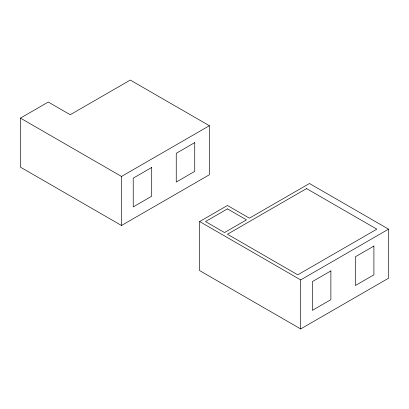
<?xml version="1.0" encoding="UTF-8"?>
<svg xmlns="http://www.w3.org/2000/svg" width="409" height="409" viewBox="0 0 409 409"><rect width="100%" height="100%" fill="white"/><g stroke="black" fill="none" stroke-linecap="round" stroke-linejoin="round"><path stroke-width="0.61" d="M20.45 118.109L48.277 102.045L70.246 114.73L130.292 80.062L209.377 125.721L209.377 174.766L121.504 225.497L20.45 167.153L20.45 118.109L121.504 176.453L209.377 125.721M199.623 221.555L227.445 205.487L249.413 218.171L309.465 183.503L388.55 229.163L388.55 278.207L300.676 328.938L199.623 270.594L199.623 221.555L300.676 279.899L388.55 229.163M300.676 279.899L300.676 328.938M121.504 176.453L121.504 225.497M151.708 167.47L133.222 178.145L133.222 206.893L151.708 196.223L151.708 167.47M194.735 142.634L176.248 153.303L176.248 182.056L194.735 171.381L194.735 142.634M227.445 208.871L205.476 221.555L224.521 232.547L246.489 219.863L227.445 208.871M306.535 188.575L227.445 234.234L297.747 274.822L376.832 229.163L306.535 188.575M330.881 270.916L312.394 281.586L312.394 310.339L330.881 299.664L330.881 270.916M373.903 246.075L355.416 256.75L355.416 285.497L373.903 274.822L373.903 246.075"/></g></svg>
